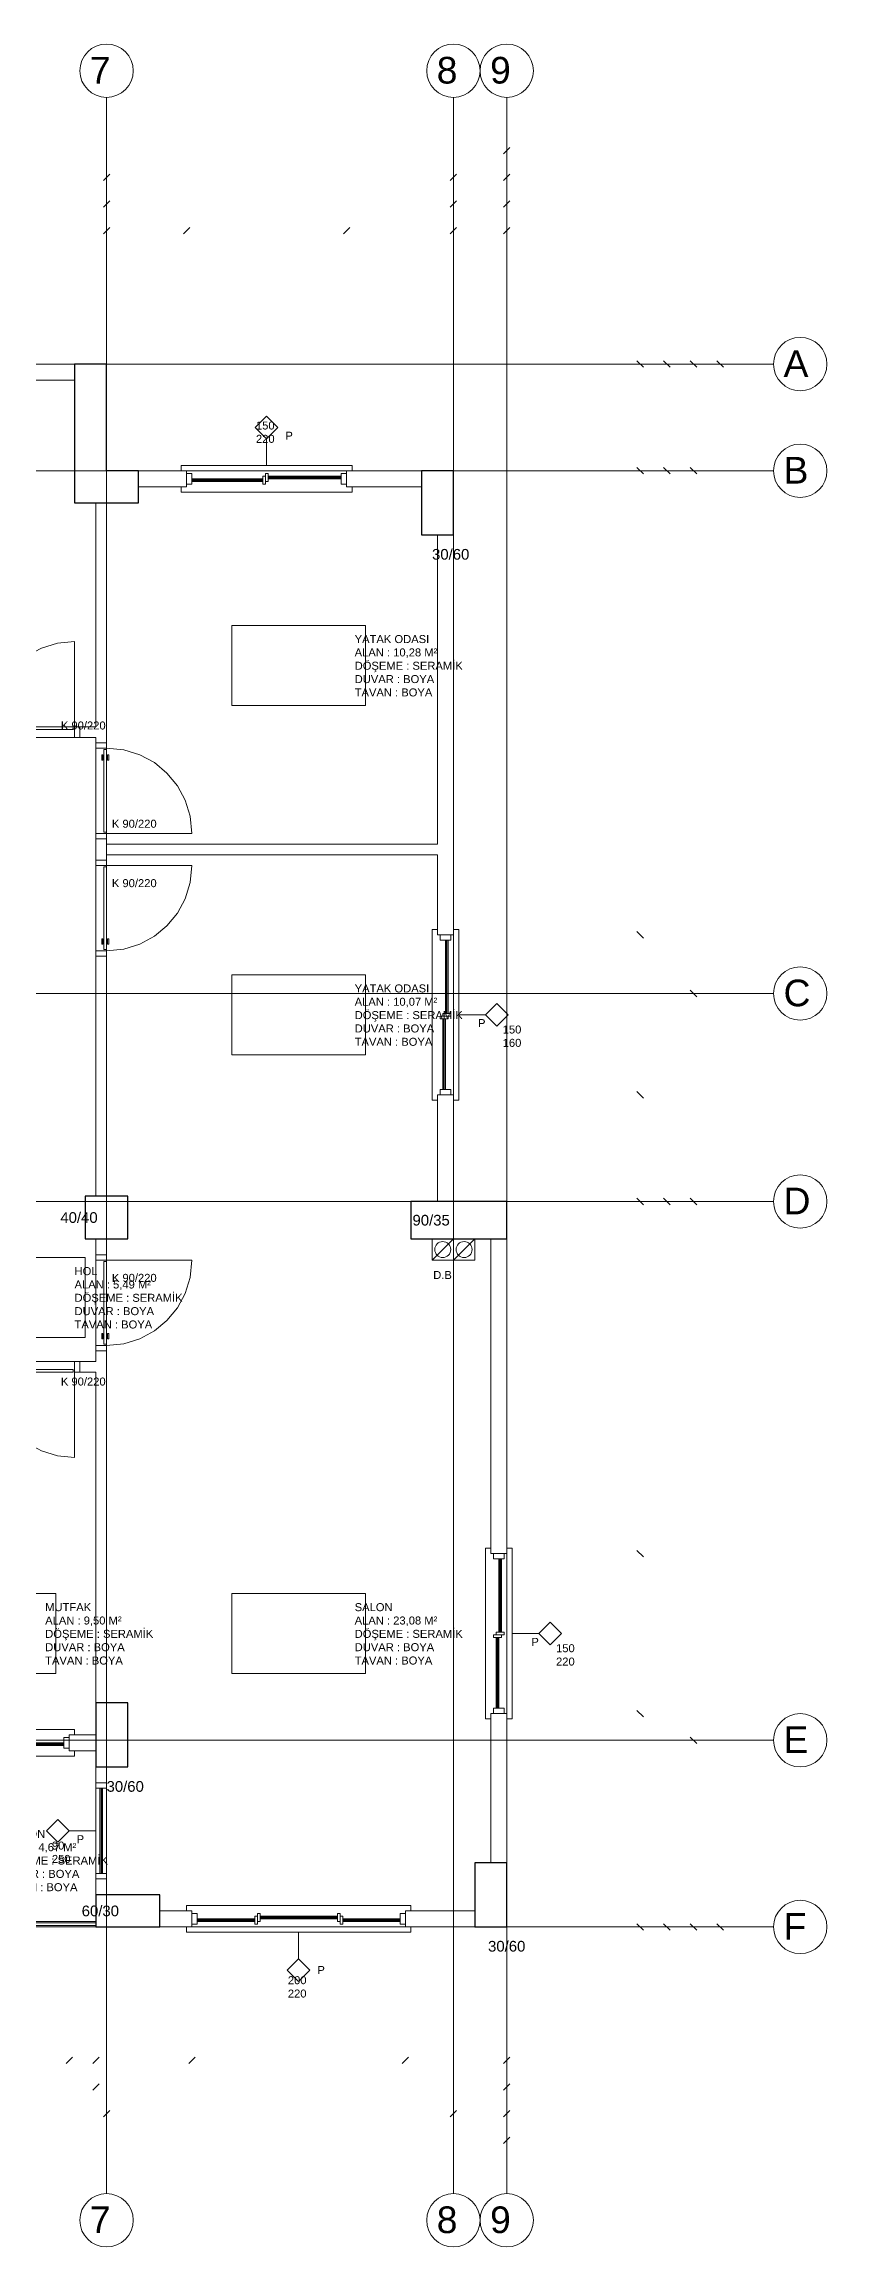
# Model space of a CAD drawing. Header units: centimetres. Extents: x -1224 to 6601, y -5301 to -1283.
# Drawn here: x 2592 to 3326, y -3348 to -1283 of the extents above; entities that cross this region are included whole.
import ezdxf

# ---------------------------------------------------------------- set-up
doc = ezdxf.new("R2010")
doc.units = ezdxf.units.CM
doc.layers.add('ROTAS-MIMARI', color=8, linetype='Continuous', lineweight=13)
doc.layers.add('ROTAS-MIMARI-YAZI', color=8, linetype='Continuous', lineweight=13)
doc.layers.add('ROTAS-MIMARI-KOLON', color=8, linetype='Continuous')
doc.styles.add('ROTAS-YAZI', font='arial.ttf')

msp = doc.modelspace()

# ---------------------------------------------------------------- linework, layer by layer
at = {"layer": 'ROTAS-MIMARI'}
for points in [[(2650.7, -1333.1), (2650.7, -3298.1)], [(2975.7, -1333.1), (2975.7, -3298.1)], [(3025.7, -1333.1), (3025.7, -3298.1)], [(3022.7, -1386.1), (3028.7, -1380.1)], [(2647.7, -1411.1), (2653.7, -1405.1)], [(2653.7, -1405.1), (2647.7, -1411.1)], [(2972.7, -1411.1), (2978.7, -1405.1)], [(2978.7, -1405.1), (2972.7, -1411.1)], [(3022.7, -1411.1), (3028.7, -1405.1)], [(2647.7, -1436.1), (2653.7, -1430.1)], [(2653.7, -1430.1), (2647.7, -1436.1)], [(2978.7, -1430.1), (2972.7, -1436.1)], [(2972.7, -1436.1), (2978.7, -1430.1)], [(3022.7, -1436.1), (3028.7, -1430.1)], [(2653.7, -1455.1), (2647.7, -1461.1)], [(2647.7, -1461.1), (2653.7, -1455.1)], [(2722.7, -1461.1), (2728.7, -1455.1)], [(2728.7, -1455.1), (2722.7, -1461.1)], [(2872.7, -1461.1), (2878.7, -1455.1)], [(2878.7, -1455.1), (2872.7, -1461.1)], [(2972.7, -1461.1), (2978.7, -1455.1)], [(2978.7, -1455.1), (2972.7, -1461.1)], [(3022.7, -1461.1), (3028.7, -1455.1)], [(1175.7, -1583.1), (3275.7, -1583.1)], [(2500.7, -1583.1), (2620.7, -1583.1)], [(3153.7, -1586.1), (3147.7, -1580.1)], [(3178.7, -1586.1), (3172.7, -1580.1)], [(3203.7, -1586.1), (3197.7, -1580.1)], [(3228.7, -1586.1), (3222.7, -1580.1)], [(2500.7, -1598.1), (2620.7, -1598.1)], [(2800.7, -1678.1), (2800.7, -1653.1)], [(1175.7, -1683.1), (3275.7, -1683.1)], [(2680.7, -1683.1), (2725.7, -1683.1)], [(2720.7, -1683.1), (2720.7, -1678.1), (2880.7, -1678.1), (2880.7, -1683.1)], [(2725.7, -1683.1), (2725.7, -1698.1)], [(2730.7, -1690.6), (2797, -1690.6)], [(2730.7, -1691.6), (2797, -1691.6)], [(2730.7, -1692.1), (2797, -1692.1)], [(2730.7, -1693.1), (2797, -1693.1)], [(2802, -1688.1), (2870.7, -1688.1)], [(2802, -1689.1), (2870.7, -1689.1)], [(2802, -1689.6), (2870.7, -1689.6)], [(2802, -1690.6), (2870.7, -1690.6)], [(2875.7, -1683.1), (2945.7, -1683.1)], [(2875.7, -1683.1), (2875.7, -1698.1)], [(3147.7, -1680.1), (3153.7, -1686.1)], [(3153.7, -1686.1), (3147.7, -1680.1)], [(3172.7, -1680.1), (3178.7, -1686.1)], [(3178.7, -1686.1), (3172.7, -1680.1)], [(3197.7, -1680.1), (3203.7, -1686.1)], [(3203.7, -1686.1), (3197.7, -1680.1)], [(2640.7, -1713.1), (2640.7, -1923.1)], [(2650.7, -1713.1), (2650.7, -1938.1)], [(2680.7, -1698.1), (2725.7, -1698.1)], [(2720.7, -1698.1), (2720.7, -1703.1), (2880.7, -1703.1), (2880.7, -1698.1)], [(2875.7, -1698.1), (2945.7, -1698.1)], [(2960.7, -1743.1), (2960.7, -2033.1)], [(2975.7, -1743.1), (2975.7, -2118.1)], [(2893.2, -1828.1), (2893.2, -1903.1), (2768.2, -1903.1), (2768.2, -1828.1), (2893.2, -1828.1)], [(2620.7, -1843.1), (2604.6, -1844.7), (2589.6, -1849.4), (2576, -1856.7), (2564.2, -1866.5), (2554.4, -1878.4), (2547, -1891.9), (2542.4, -1907), (2540.7, -1923.1)], [(2620.7, -1923.1), (2620.7, -1843.1)], [(2620.7, -1933.1), (2540.7, -1933.1)], [(2640.7, -1923.1), (2625.7, -1923.1)], [(2625.7, -1933.1), (2625.7, -1923.1)], [(2640.7, -1933.1), (2625.7, -1933.1)], [(2640.7, -1933.1), (2640.7, -1938.1)], [(2640.7, -1938.1), (2650.7, -1938.1)], [(2640.7, -2023.1), (2640.7, -1943.1)], [(2730.7, -2023.1), (2729.1, -2007), (2724.4, -1991.9), (2717.1, -1978.4), (2707.3, -1966.5), (2695.5, -1956.7), (2681.9, -1949.4), (2666.9, -1944.7), (2650.7, -1943.1)], [(2650.7, -2023.1), (2730.7, -2023.1)], [(2640.7, -2028.1), (2640.7, -2048.1)], [(2640.7, -2028.1), (2650.7, -2028.1)], [(2650.7, -2028.1), (2650.7, -2033.1)], [(2960.7, -2033.1), (2650.7, -2033.1)], [(2960.7, -2043.1), (2650.7, -2043.1)], [(2650.7, -2043.1), (2650.7, -2048.1)], [(2960.7, -2043.1), (2960.7, -2118.1)], [(2650.7, -2048.1), (2640.7, -2048.1)], [(2640.7, -2053.1), (2640.7, -2133.1)], [(2650.7, -2053.1), (2730.7, -2053.1)], [(2730.7, -2053.1), (2729.1, -2069.2), (2724.4, -2084.2), (2717.1, -2097.8), (2707.3, -2109.7), (2695.5, -2119.4), (2681.9, -2126.8), (2666.9, -2131.5), (2650.7, -2133.1)], [(2960.7, -2273.1), (2955.7, -2273.1), (2955.7, -2113.1), (2960.7, -2113.1)], [(2960.7, -2118.1), (2975.7, -2118.1)], [(2968.2, -2191.8), (2968.2, -2123.1)], [(2969.2, -2191.8), (2969.2, -2123.1)], [(2969.7, -2191.8), (2969.7, -2123.1)], [(2970.7, -2191.8), (2970.7, -2123.1)], [(2975.7, -2273.1), (2980.7, -2273.1), (2980.7, -2113.1), (2975.7, -2113.1)], [(3147.7, -2115.1), (3153.7, -2121.1)], [(3153.7, -2121.1), (3147.7, -2115.1)], [(2640.7, -2138.1), (2640.7, -2363.1)], [(2650.7, -2138.1), (2640.7, -2138.1)], [(2650.7, -2138.1), (2650.7, -2363.1)], [(2893.2, -2155.6), (2893.2, -2230.6), (2768.2, -2230.6), (2768.2, -2155.6), (2893.2, -2155.6)], [(1175.7, -2173.1), (3275.7, -2173.1)], [(3197.7, -2170.1), (3203.7, -2176.1)], [(3203.7, -2176.1), (3197.7, -2170.1)], [(2965.7, -2263.1), (2965.7, -2196.8)], [(2966.7, -2263.1), (2966.7, -2196.8)], [(2967.2, -2263.1), (2967.2, -2196.8)], [(2968.2, -2263.1), (2968.2, -2196.8)], [(2980.7, -2193.1), (3005.7, -2193.1)], [(2960.7, -2268.1), (2960.7, -2368.1)], [(2960.7, -2268.1), (2975.7, -2268.1)], [(2975.7, -2268.1), (2975.7, -2368.1)], [(3147.7, -2265.1), (3153.7, -2271.1)], [(3153.7, -2271.1), (3147.7, -2265.1)], [(1175.7, -2368.1), (3275.7, -2368.1)], [(3147.7, -2365.1), (3153.7, -2371.1)], [(3153.7, -2371.1), (3147.7, -2365.1)], [(3172.7, -2365.1), (3178.7, -2371.1)], [(3178.7, -2371.1), (3172.7, -2365.1)], [(3197.7, -2365.1), (3203.7, -2371.1)], [(3203.7, -2371.1), (3197.7, -2365.1)], [(2640.7, -2418.1), (2640.7, -2403.1)], [(2650.7, -2418.1), (2650.7, -2403.1)], [(2955.7, -2423.1), (2975.7, -2403.1)], [(2975.7, -2423.1), (2995.7, -2403.1)], [(3010.7, -2403.1), (3010.7, -2698.1)], [(3025.7, -2403.1), (3025.7, -2698.1)], [(2630.7, -2420.6), (2630.7, -2495.6), (2510.7, -2495.6), (2510.7, -2420.6), (2630.7, -2420.6)], [(2640.7, -2418.1), (2650.7, -2418.1)], [(2640.7, -2423.1), (2640.7, -2503.1)], [(2650.7, -2423.1), (2730.7, -2423.1)], [(2730.7, -2423.1), (2729.1, -2439.2), (2724.4, -2454.2), (2717.1, -2467.8), (2707.3, -2479.7), (2695.5, -2489.4), (2681.9, -2496.8), (2666.9, -2501.5), (2650.7, -2503.1)], [(2620.7, -2518.1), (2540.7, -2518.1)], [(2625.7, -2518.1), (2640.7, -2518.1)], [(2625.7, -2528.1), (2625.7, -2518.1)], [(2640.7, -2518.1), (2640.7, -2508.1)], [(2640.7, -2508.1), (2650.7, -2508.1)], [(2650.7, -2838.1), (2650.7, -2508.1)], [(2620.7, -2608.1), (2604.6, -2606.5), (2589.6, -2601.8), (2576, -2594.4), (2564.2, -2584.7), (2554.4, -2572.8), (2547, -2559.2), (2542.4, -2544.2), (2540.7, -2528.1)], [(2620.7, -2528.1), (2620.7, -2608.1)], [(2625.7, -2528.1), (2640.7, -2528.1)], [(2640.7, -2838.1), (2640.7, -2528.1)], [(3010.7, -2853.1), (3005.7, -2853.1), (3005.7, -2693.1), (3010.7, -2693.1)], [(3025.7, -2698.1), (3010.7, -2698.1)], [(3018.2, -2771.8), (3018.2, -2703.1)], [(3019.2, -2771.8), (3019.2, -2703.1)], [(3019.7, -2771.8), (3019.7, -2703.1)], [(3020.7, -2771.8), (3020.7, -2703.1)], [(3025.7, -2853.1), (3030.7, -2853.1), (3030.7, -2693.1), (3025.7, -2693.1)], [(3147.7, -2695.1), (3153.7, -2701.1)], [(3153.7, -2701.1), (3147.7, -2695.1)], [(2603.2, -2735.6), (2603.2, -2810.6), (2478.2, -2810.6), (2478.2, -2735.6), (2603.2, -2735.6)], [(2893.2, -2735.6), (2893.2, -2810.6), (2768.2, -2810.6), (2768.2, -2735.6), (2893.2, -2735.6)], [(3015.7, -2843.1), (3015.7, -2776.8)], [(3016.7, -2843.1), (3016.7, -2776.8)], [(3017.2, -2843.1), (3017.2, -2776.8)], [(3018.2, -2843.1), (3018.2, -2776.8)], [(3030.7, -2773.1), (3055.7, -2773.1)], [(3010.7, -2848.1), (3010.7, -2988.1)], [(3025.7, -2848.1), (3010.7, -2848.1)], [(3025.7, -2848.1), (3025.7, -2988.1)], [(3147.7, -2845.1), (3153.7, -2851.1)], [(3153.7, -2851.1), (3147.7, -2845.1)], [(2460.7, -2868.1), (2460.7, -2863.1), (2620.7, -2863.1), (2620.7, -2868.1)], [(2615.7, -2868.1), (2640.7, -2868.1)], [(2615.7, -2868.1), (2615.7, -2883.1)], [(3197.7, -2870.1), (3203.7, -2876.1)], [(3203.7, -2876.1), (3197.7, -2870.1)], [(1175.7, -2873.1), (3275.7, -2873.1)], [(2460.7, -2883.1), (2460.7, -2888.1), (2620.7, -2888.1), (2620.7, -2883.1)], [(2542, -2875.6), (2610.7, -2875.6)], [(2542, -2876.6), (2610.7, -2876.6)], [(2542, -2877.1), (2610.7, -2877.1)], [(2542, -2878.1), (2610.7, -2878.1)], [(2615.7, -2883.1), (2640.7, -2883.1)], [(2640.7, -2913.1), (2640.7, -2898.1)], [(2650.7, -2913.1), (2650.7, -2898.1)], [(2650.7, -2913.1), (2640.7, -2913.1)], [(2640.7, -2998.1), (2640.7, -2918.1)], [(2644.5, -2918.1), (2644.5, -2998.1)], [(2645.5, -2918.1), (2645.5, -2998.1)], [(2646, -2918.1), (2646, -2998.1)], [(2647, -2918.1), (2647, -2998.1)], [(2650.7, -2998.1), (2650.7, -2918.1)], [(2640.7, -2958.1), (2615.7, -2958.1)], [(2640.7, -3018.1), (2640.7, -3003.1)], [(2650.7, -3003.1), (2640.7, -3003.1)], [(2650.7, -3018.1), (2650.7, -3003.1)], [(2730.7, -3033.1), (2700.7, -3033.1)], [(2725.7, -3033.1), (2725.7, -3028.1), (2935.7, -3028.1), (2935.7, -3033.1)], [(2730.7, -3033.1), (2730.7, -3048.1)], [(2995.7, -3033.1), (2930.7, -3033.1)], [(2930.7, -3033.1), (2930.7, -3048.1)], [(1175.7, -3048.1), (3275.7, -3048.1)], [(2640.7, -3043.1), (2355.7, -3043.1)], [(2640.7, -3048.1), (2355.7, -3048.1)], [(2730.7, -3048.1), (2700.7, -3048.1)], [(2725.7, -3048.1), (2725.7, -3053.1), (2935.7, -3053.1), (2935.7, -3048.1)], [(2735.7, -3040.6), (2789.5, -3040.6)], [(2735.7, -3041.6), (2789.5, -3041.6)], [(2735.7, -3042.1), (2789.5, -3042.1)], [(2735.7, -3043.1), (2789.5, -3043.1)], [(2794.5, -3038.1), (2867, -3038.1)], [(2794.5, -3039.1), (2867, -3039.1)], [(2794.5, -3039.6), (2867, -3039.6)], [(2794.5, -3040.6), (2867, -3040.6)], [(2830.7, -3053.1), (2830.7, -3078.1)], [(2925.7, -3040.6), (2872, -3040.6)], [(2925.7, -3041.6), (2872, -3041.6)], [(2925.7, -3042.1), (2872, -3042.1)], [(2925.7, -3043.1), (2872, -3043.1)], [(2995.7, -3048.1), (2930.7, -3048.1)], [(3147.7, -3045.1), (3153.7, -3051.1)], [(3172.7, -3045.1), (3178.7, -3051.1)], [(3197.7, -3045.1), (3203.7, -3051.1)], [(3222.7, -3045.1), (3228.7, -3051.1)], [(2618.7, -3170.1), (2612.7, -3176.1)], [(2612.7, -3176.1), (2618.7, -3170.1)], [(2637.7, -3176.1), (2643.7, -3170.1)], [(2643.7, -3170.1), (2637.7, -3176.1)], [(2727.7, -3176.1), (2733.7, -3170.1)], [(2733.7, -3170.1), (2727.7, -3176.1)], [(2927.7, -3176.1), (2933.7, -3170.1)], [(2933.7, -3170.1), (2927.7, -3176.1)], [(3022.7, -3176.1), (3028.7, -3170.1)], [(2637.7, -3201.1), (2643.7, -3195.1)], [(2643.7, -3195.1), (2637.7, -3201.1)], [(3022.7, -3201.1), (3028.7, -3195.1)], [(2647.7, -3226.1), (2653.7, -3220.1)], [(2653.7, -3220.1), (2647.7, -3226.1)], [(2972.7, -3226.1), (2978.7, -3220.1)], [(2978.7, -3220.1), (2972.7, -3226.1)], [(3022.7, -3226.1), (3028.7, -3220.1)], [(3022.7, -3251.1), (3028.7, -3245.1)]]:
    msp.add_lwpolyline(points, dxfattribs=at)
for points in [[(2800.7, -1653.1), (2811.3, -1642.5), (2800.7, -1631.9), (2790.1, -1642.5), (2800.7, -1653.1)], [(2725.7, -1685.6), (2725.7, -1695.6), (2730.7, -1695.6), (2730.7, -1685.6), (2725.7, -1685.6)], [(2797, -1688.1), (2797, -1695.6), (2799.5, -1695.6), (2799.5, -1688.1), (2797, -1688.1)], [(2799.5, -1685.6), (2799.5, -1693.1), (2802, -1693.1), (2802, -1685.6), (2799.5, -1685.6)], [(2870.7, -1685.6), (2870.7, -1695.6), (2875.7, -1695.6), (2875.7, -1685.6), (2870.7, -1685.6)], [(2619.5, -1925.6), (2542, -1925.6), (2542, -1923.1), (2619.5, -1923.1), (2619.5, -1925.6)], [(2625.7, -1923.1), (2625.7, -1933.1), (2620.7, -1933.1), (2620.7, -1923.1), (2625.7, -1923.1)], [(2650.7, -1938.1), (2640.7, -1938.1), (2640.7, -1943.1), (2650.7, -1943.1), (2650.7, -1938.1)], [(2646.2, -1954.3), (2647.2, -1954.3), (2647.2, -1949.3), (2646.2, -1949.3), (2646.2, -1954.3)], [(2648.2, -2021.8), (2648.2, -1944.3), (2650.7, -1944.3), (2650.7, -2021.8), (2648.2, -2021.8)], [(2652.7, -1954.3), (2651.7, -1954.3), (2651.7, -1949.3), (2652.7, -1949.3), (2652.7, -1954.3)], [(2650.7, -2028.1), (2640.7, -2028.1), (2640.7, -2023.1), (2650.7, -2023.1), (2650.7, -2028.1)], [(2650.7, -2048.1), (2640.7, -2048.1), (2640.7, -2053.1), (2650.7, -2053.1), (2650.7, -2048.1)], [(2648.2, -2054.3), (2648.2, -2131.8), (2650.7, -2131.8), (2650.7, -2054.3), (2648.2, -2054.3)], [(2646.2, -2121.8), (2647.2, -2121.8), (2647.2, -2126.8), (2646.2, -2126.8), (2646.2, -2121.8)], [(2652.7, -2121.8), (2651.7, -2121.8), (2651.7, -2126.8), (2652.7, -2126.8), (2652.7, -2121.8)], [(2973.2, -2123.1), (2963.2, -2123.1), (2963.2, -2118.1), (2973.2, -2118.1), (2973.2, -2123.1)], [(2650.7, -2138.1), (2640.7, -2138.1), (2640.7, -2133.1), (2650.7, -2133.1), (2650.7, -2138.1)], [(3005.7, -2193.1), (3016.3, -2182.5), (3026.9, -2193.1), (3016.3, -2203.7), (3005.7, -2193.1)], [(2970.7, -2196.8), (2963.2, -2196.8), (2963.2, -2194.3), (2970.7, -2194.3), (2970.7, -2196.8)], [(2973.2, -2194.3), (2965.7, -2194.3), (2965.7, -2191.8), (2973.2, -2191.8), (2973.2, -2194.3)], [(2973.2, -2268.1), (2963.2, -2268.1), (2963.2, -2263.1), (2973.2, -2263.1), (2973.2, -2268.1)], [(2975.7, -2403.1), (2975.7, -2423.1), (2955.7, -2423.1), (2955.7, -2403.1), (2975.7, -2403.1)], [(2995.7, -2403.1), (2995.7, -2423.1), (2975.7, -2423.1), (2975.7, -2403.1), (2995.7, -2403.1)], [(2650.7, -2418.1), (2640.7, -2418.1), (2640.7, -2423.1), (2650.7, -2423.1), (2650.7, -2418.1)], [(2648.2, -2424.3), (2648.2, -2501.8), (2650.7, -2501.8), (2650.7, -2424.3), (2648.2, -2424.3)], [(2646.2, -2491.8), (2647.2, -2491.8), (2647.2, -2496.8), (2646.2, -2496.8), (2646.2, -2491.8)], [(2652.7, -2491.8), (2651.7, -2491.8), (2651.7, -2496.8), (2652.7, -2496.8), (2652.7, -2491.8)], [(2625.7, -2528.1), (2625.7, -2518.1), (2620.7, -2518.1), (2620.7, -2528.1), (2625.7, -2528.1)], [(2650.7, -2508.1), (2640.7, -2508.1), (2640.7, -2503.1), (2650.7, -2503.1), (2650.7, -2508.1)], [(2619.5, -2525.6), (2542, -2525.6), (2542, -2528.1), (2619.5, -2528.1), (2619.5, -2525.6)], [(3023.2, -2703.1), (3013.2, -2703.1), (3013.2, -2698.1), (3023.2, -2698.1), (3023.2, -2703.1)], [(3055.7, -2773.1), (3066.3, -2762.5), (3076.9, -2773.1), (3066.3, -2783.7), (3055.7, -2773.1)], [(3020.7, -2776.8), (3013.2, -2776.8), (3013.2, -2774.3), (3020.7, -2774.3), (3020.7, -2776.8)], [(3023.2, -2774.3), (3015.7, -2774.3), (3015.7, -2771.8), (3023.2, -2771.8), (3023.2, -2774.3)], [(3023.2, -2848.1), (3013.2, -2848.1), (3013.2, -2843.1), (3023.2, -2843.1), (3023.2, -2848.1)], [(2610.7, -2880.6), (2610.7, -2870.6), (2615.7, -2870.6), (2615.7, -2880.6), (2610.7, -2880.6)], [(2650.7, -2913.1), (2640.7, -2913.1), (2640.7, -2918.1), (2650.7, -2918.1), (2650.7, -2913.1)], [(2615.7, -2958.1), (2605.1, -2947.5), (2594.5, -2958.1), (2605.1, -2968.7), (2615.7, -2958.1)], [(2650.7, -2998.1), (2640.7, -2998.1), (2640.7, -3003.1), (2650.7, -3003.1), (2650.7, -2998.1)], [(2640.7, -3044.3), (2355.7, -3044.3), (2355.7, -3046.8), (2640.7, -3046.8), (2640.7, -3044.3)], [(2730.7, -3035.6), (2730.7, -3045.6), (2735.7, -3045.6), (2735.7, -3035.6), (2730.7, -3035.6)], [(2789.5, -3038.1), (2789.5, -3045.6), (2792, -3045.6), (2792, -3038.1), (2789.5, -3038.1)], [(2792, -3035.6), (2792, -3043.1), (2794.5, -3043.1), (2794.5, -3035.6), (2792, -3035.6)], [(2869.5, -3035.6), (2869.5, -3043.1), (2867, -3043.1), (2867, -3035.6), (2869.5, -3035.6)], [(2872, -3038.1), (2872, -3045.6), (2869.5, -3045.6), (2869.5, -3038.1), (2872, -3038.1)], [(2925.7, -3035.6), (2925.7, -3045.6), (2930.7, -3045.6), (2930.7, -3035.6), (2925.7, -3035.6)], [(2830.7, -3078.1), (2841.3, -3088.7), (2830.7, -3099.3), (2820.1, -3088.7), (2830.7, -3078.1)]]:
    msp.add_lwpolyline(points, close=True, dxfattribs=at)
for centre, radius in [((2650.7, -1308.1), 25), ((2975.7, -1308.1), 25), ((3025.7, -1308.1), 25), ((3300.7, -1583.1), 25), ((3300.7, -1683.1), 25), ((3300.7, -2173.1), 25), ((3300.7, -2368.1), 25), ((2965.7, -2413.1), 7.5), ((2985.7, -2413.1), 7.5), ((3300.7, -2873.1), 25), ((3300.7, -3048.1), 25), ((2650.7, -3323.1), 25), ((2975.7, -3323.1), 25), ((3025.7, -3323.1), 25)]:
    msp.add_circle(centre, radius, dxfattribs=at)
at = {"layer": 'ROTAS-MIMARI-KOLON'}
for points in [[(2620.7, -1583.1), (2620.7, -1713.1), (2680.7, -1713.1), (2680.7, -1683.1), (2650.7, -1683.1), (2650.7, -1583.1), (2620.7, -1583.1)], [(2945.7, -1743.1), (2975.7, -1743.1), (2975.7, -1683.1), (2945.7, -1683.1), (2945.7, -1743.1)], [(2630.7, -2403.1), (2670.7, -2403.1), (2670.7, -2363.1), (2630.7, -2363.1), (2630.7, -2403.1)], [(2935.7, -2368.1), (2935.7, -2403.1), (3025.7, -2403.1), (3025.7, -2368.1), (2935.7, -2368.1)], [(2640.7, -2898.1), (2670.7, -2898.1), (2670.7, -2838.1), (2640.7, -2838.1), (2640.7, -2898.1)], [(2995.7, -3048.1), (3025.7, -3048.1), (3025.7, -2988.1), (2995.7, -2988.1), (2995.7, -3048.1)], [(2700.7, -3048.1), (2700.7, -3018.1), (2640.7, -3018.1), (2640.7, -3048.1), (2700.7, -3048.1)]]:
    msp.add_lwpolyline(points, close=True, dxfattribs=at)

# ---------------------------------------------------------------- texts
at = {"layer": 'ROTAS-MIMARI-YAZI', "attachment_point": 1, "style": 'ROTAS-YAZI'}
for s, insert, char_height in [('7', (2635.1, -1295.1), 25), ('8', (2960.1, -1295.1), 25), ('9', (3010.1, -1295.1), 25), ('A', (3285.1, -1570.1), 25), ('150\\P220', (2790.7, -1636.9), 7.5), ('P', (2818.3, -1646.5), 7.5), ('B', (3285.1, -1670.1), 25), ('30/60', (2955.7, -1756.4), 10), ('YATAK ODASI\\PALAN : 10,28 M² \\PDÖŞEME : SERAMİK\\PDUVAR : BOYA \\PTAVAN : BOYA', (2883.2, -1837.1), 7.5), ('K 90/220', (2607.9, -1918.1), 7.5), ('K 90/220', (2655.7, -2010.2), 7.5), ('K 90/220', (2655.7, -2065.9), 7.5), ('YATAK ODASI\\PALAN : 10,07 M² \\PDÖŞEME : SERAMİK\\PDUVAR : BOYA \\PTAVAN : BOYA', (2883.2, -2164.6), 7.5), ('C', (3285.1, -2160.1), 25), ('P', (2998.8, -2197.1), 7.5), ('150\\P160', (3021.9, -2203.1), 7.5), ('D', (3285.1, -2355.1), 25), ('40/40', (2607.4, -2378.1), 10), ('90/35', (2937.4, -2380.6), 10), ('HOL\\PALAN : 5,49 M² \\PDÖŞEME : SERAMİK\\PDUVAR : BOYA \\PTAVAN : BOYA', (2620.7, -2429.6), 7.5), ('K 90/220', (2655.7, -2435.9), 7.5), ('D.B.', (2956.8, -2433.2), 7.5), ('K 90/220', (2607.9, -2533.1), 7.5), ('MUTFAK\\PALAN : 9,50 M² \\PDÖŞEME : SERAMİK\\PDUVAR : BOYA \\PTAVAN : BOYA', (2593.2, -2744.6), 7.5), ('SALON\\PALAN : 23,08 M² \\PDÖŞEME : SERAMİK\\PDUVAR : BOYA \\PTAVAN : BOYA', (2883.2, -2744.6), 7.5), ('P', (3048.8, -2777.1), 7.5), ('150\\P220', (3071.9, -2783.1), 7.5), ('E', (3285.1, -2860.1), 25), ('30/60', (2650.7, -2911.4), 10), ('BALKON\\PALAN : 4,67 M² \\PDÖŞEME : SERAMİK\\PDUVAR : BOYA \\PTAVAN : BOYA', (2550.7, -2957.1), 7.5), ('90\\P250', (2599.5, -2968.1), 7.5), ('P', (2622.7, -2962.1), 7.5), ('60/30', (2627.4, -3028.1), 10), ('F', (3285.1, -3035.1), 25), ('30/60', (3008.2, -3061.2), 10), ('200\\P220', (2820.6, -3094.3), 7.5), ('P', (2848.3, -3084.7), 7.5), ('7', (2635.1, -3310.1), 25), ('8', (2960.1, -3310.1), 25), ('9', (3010.1, -3310.1), 25)]:
    msp.add_mtext(s, dxfattribs=dict(at, insert=insert, char_height=char_height))

doc.saveas('drawing.dxf')
